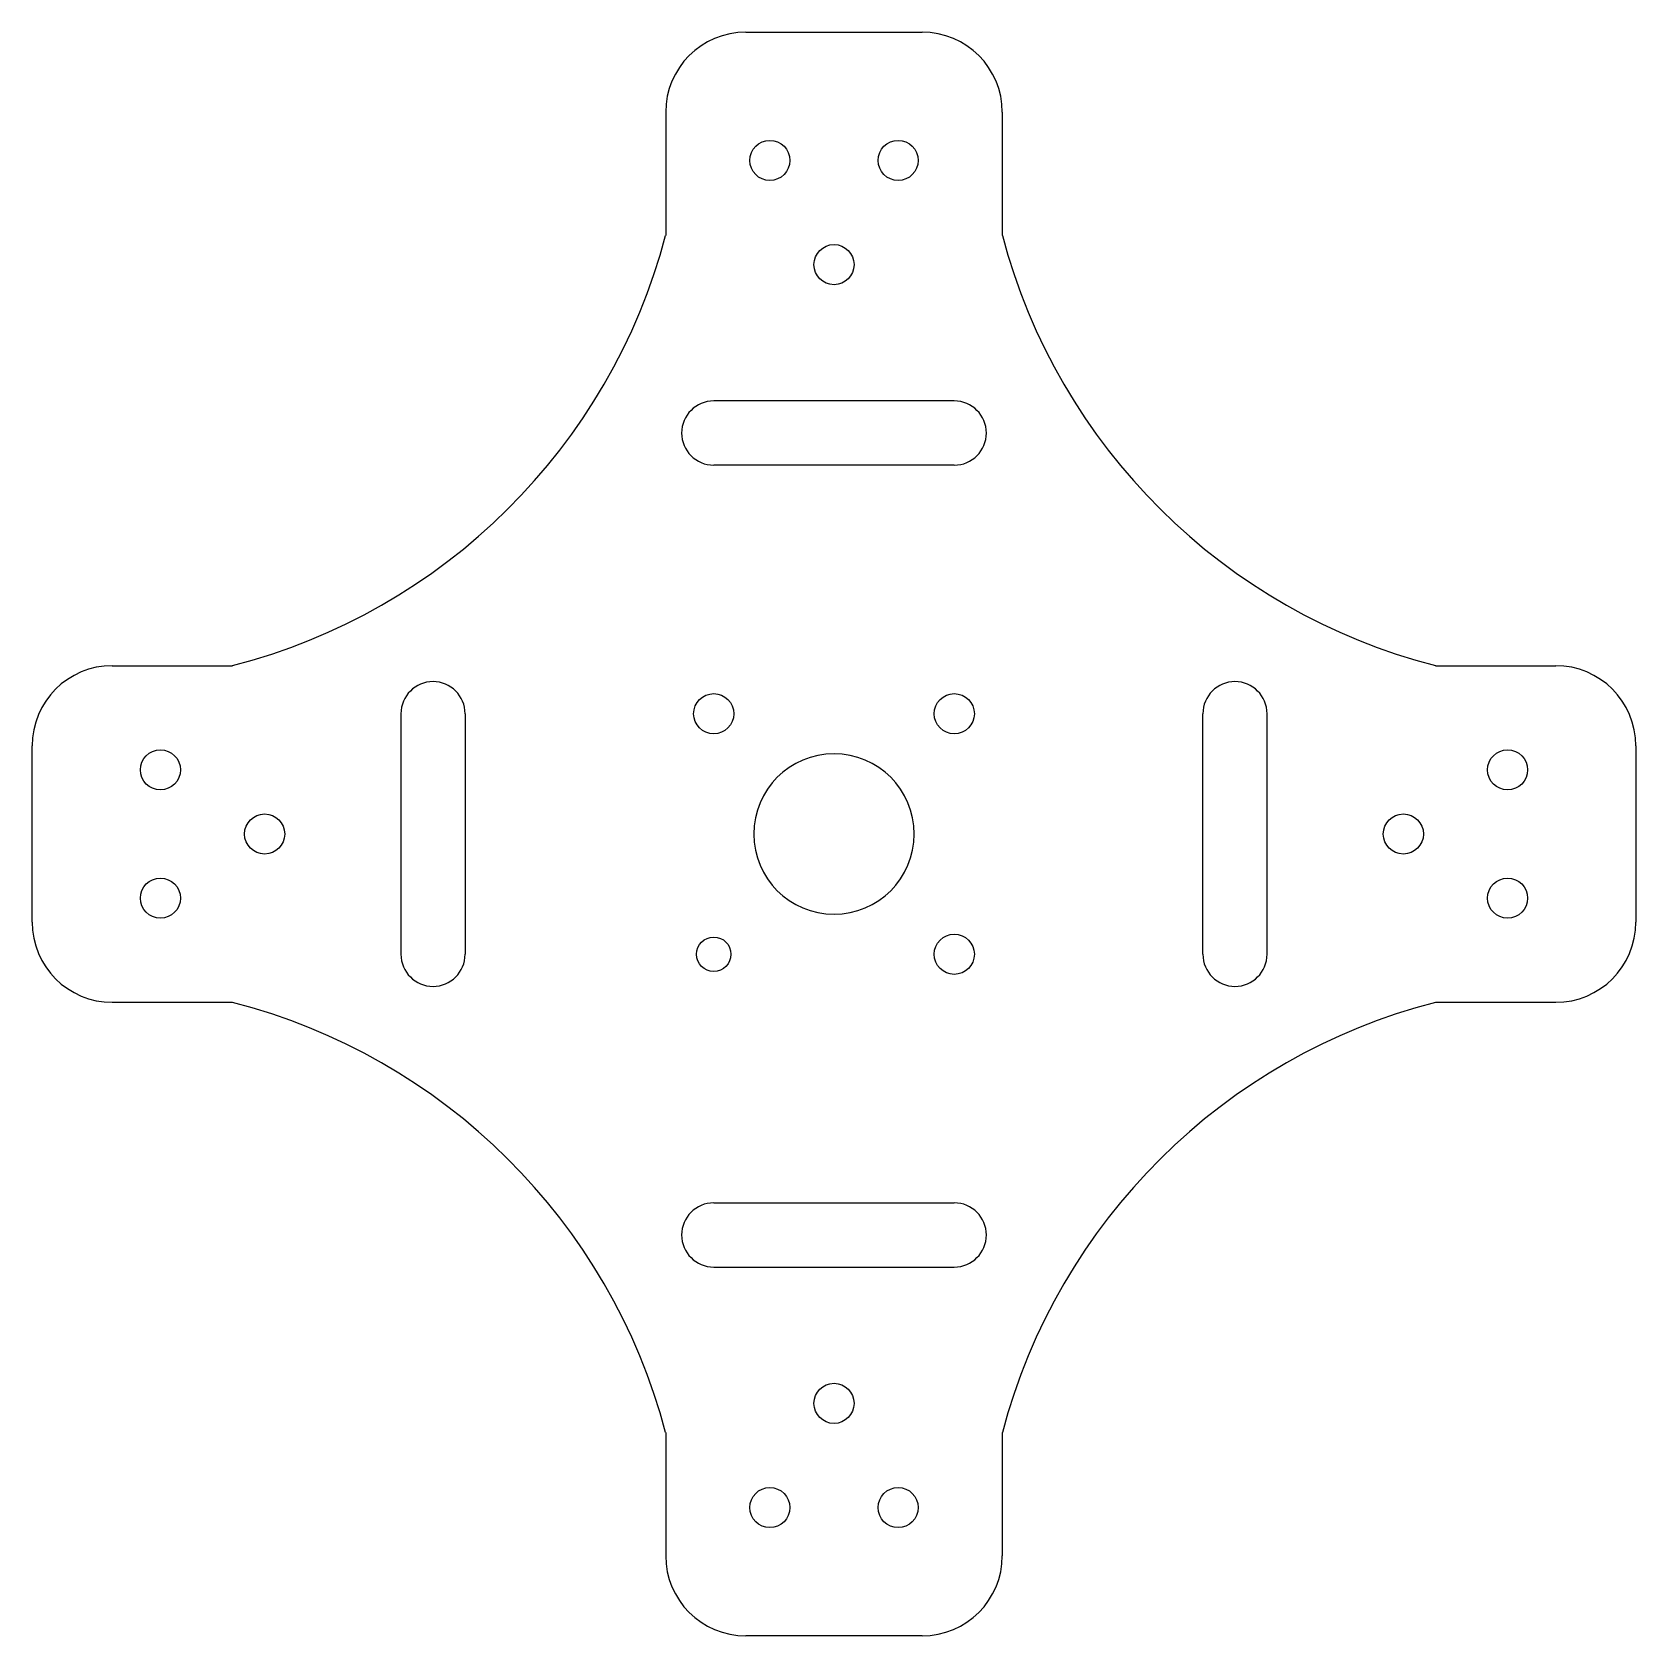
# Model space of a CAD drawing. Header units: millimetres. Extents: x -100 to 100, y -100 to 100.
import ezdxf

# ---------------------------------------------------------------- set-up
doc = ezdxf.new("R2010")
doc.units = ezdxf.units.MM

msp = doc.modelspace()

# ---------------------------------------------------------------- linework, layer by layer
at = {"color": 7, "linetype": 'Continuous', "lineweight": 25}
for p, q in [((-10.99, 100), (10.99, 100)), ((-20.99, 90), (-20.99, 74.64)), ((20.99, 90), (20.99, 74.64)), ((15, 54), (-15, 54)), ((15, 46), (-15, 46)), ((-90, 20.99), (-75, 20.99)), ((75, 20.99), (90, 20.99)), ((-54, 15), (-54, -15)), ((-46, 15), (-46, -15)), ((46, -15), (46, 15)), ((54, -15), (54, 15)), ((-100, -10.99), (-100, 10.99)), ((100, 10.99), (100, -10.99)), ((-90, -20.99), (-75, -20.99)), ((75, -20.99), (90, -20.99)), ((-15, -46), (15, -46)), ((-15, -54), (15, -54)), ((-20.99, -74.64), (-20.99, -90)), ((20.99, -74.64), (20.99, -90)), ((10.99, -100), (-10.99, -100))]:
    msp.add_line(p, q, dxfattribs=at)
for centre, radius in [((-8, 84), 2.5), ((8, 84), 2.5), ((0, 71), 2.5), ((-15, 15), 2.5), ((15, 15), 2.5), ((-84, 8), 2.5), ((84, 8), 2.5), ((-71, 0), 2.5), ((71, 0), 2.5), ((-84, -8), 2.5), ((84, -8), 2.5), ((-15, -15), 2.15), ((15, -15), 2.5), ((0, -71), 2.5), ((-8, -84), 2.5), ((8, -84), 2.5)]:
    msp.add_circle(centre, radius, dxfattribs=at)
for centre, radius, start, end in [((-10.99, 90), 10, 90, 180), ((10.99, 90), 10, 0, 90), ((-93.76, 93.89), 75.27, 284.4327, 345.1837), ((93.76, 93.89), 75.27, 194.8163, 255.5673), ((15, 50), 4, 270, 90), ((-15, 50), 4, 90, 270), ((-90, 10.99), 10, 90, 180), ((90, 10.99), 10, 0, 90), ((-50, 15), 4, 0, 180), ((50, 15), 4, 0, 180), ((0, 0), 10, 0, 270), ((0, 0), 10, 270, 0), ((-90, -10.99), 10, 180, 270), ((90, -10.99), 10, 270, 0), ((-50, -15), 4, 180, 0), ((50, -15), 4, 180, 0), ((-93.76, -93.89), 75.27, 14.8163, 75.5673), ((93.76, -93.89), 75.27, 104.4327, 165.1837), ((-15, -50), 4, 90, 270), ((15, -50), 4, 270, 90), ((-10.99, -90), 10, 180, 270), ((10.99, -90), 10, 270, 0)]:
    msp.add_arc(centre, radius, start, end, dxfattribs=at)

doc.saveas('drawing.dxf')
